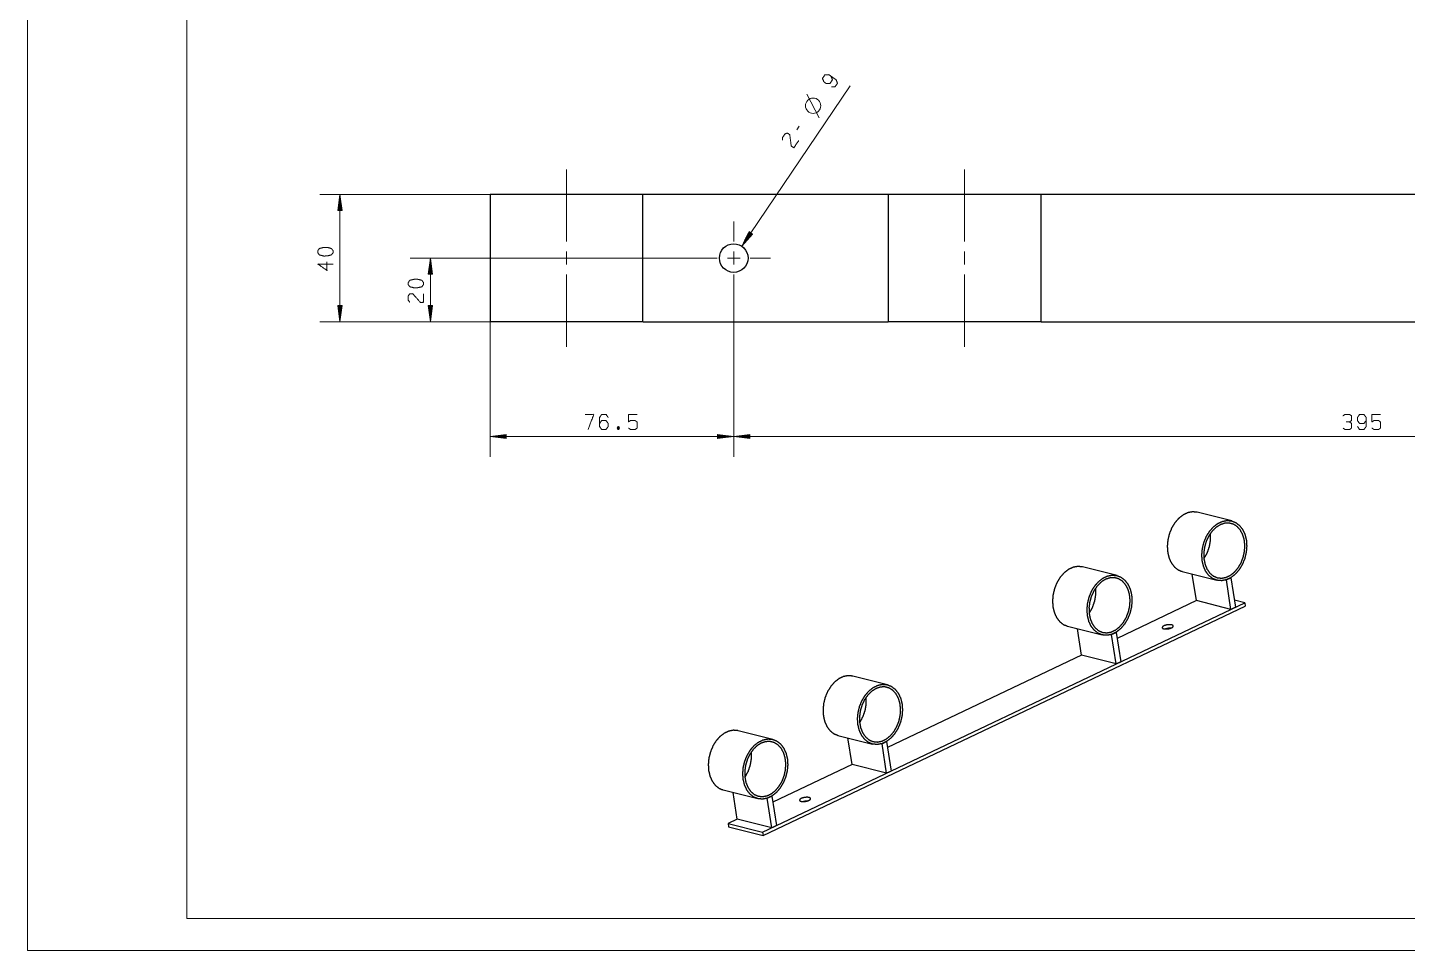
# Model space of a CAD drawing. Header units: millimetres. Extents: x 0 to 420, y 0 to 297.
# Drawn here: x 0 to 216.7, y 0 to 144.9 of the extents above; entities that cross this region are included whole.
import ezdxf

# ---------------------------------------------------------------- set-up
doc = ezdxf.new("R2010")
doc.units = ezdxf.units.MM
doc.layers.add('101', color=7, linetype='Continuous', true_color=0xffffff)

msp = doc.modelspace()

# ---------------------------------------------------------------- linework, layer by layer
at = {"layer": '101', "color": 133, "linetype": 'Continuous', "lineweight": 18}
for p, q in [((0, 297), (0, 0)), ((25, 292), (25, 5)), ((25, 5), (415, 5)), ((0, 0), (420, 0))]:
    msp.add_line(p, q, dxfattribs=at)
at = {"layer": '101', "color": 22, "linetype": 'Continuous', "lineweight": 18}
for p, q in [((112.15, 110.58), (129.16, 135.75)), ((72.63, 118.71), (45.87, 118.71)), ((49.05, 118.71), (48.71, 116.17)), ((48.87, 116.17), (48.87, 117.36)), ((48.92, 116.17), (48.92, 117.75)), ((48.97, 116.17), (48.97, 118.13)), ((49.02, 116.17), (49.02, 118.52)), ((49.05, 98.71), (49.05, 118.71)), ((49.38, 116.17), (49.05, 118.71)), ((49.07, 116.17), (49.07, 118.52)), ((49.12, 116.17), (49.12, 118.13)), ((49.18, 116.17), (49.18, 117.75)), ((49.23, 116.17), (49.23, 117.36)), ((48.71, 116.17), (49.38, 116.17)), ((48.72, 116.17), (48.72, 116.2)), ((48.72, 116.17), (48.72, 116.2)), ((48.77, 116.17), (48.77, 116.59)), ((48.82, 116.17), (48.82, 116.98)), ((49.28, 116.17), (49.28, 116.98)), ((49.33, 116.17), (49.33, 116.59)), ((49.38, 116.17), (49.38, 116.2)), ((49.38, 116.17), (49.38, 116.2)), ((113.29, 112.87), (112.15, 110.58)), ((113.55, 112.7), (112.23, 110.75)), ((113.59, 112.67), (112.27, 110.72)), ((113.5, 112.72), (112.41, 111.1)), ((113.46, 112.75), (112.58, 111.45)), ((113.42, 112.78), (112.75, 111.8)), ((113.38, 112.81), (112.93, 112.14)), ((113.34, 112.84), (113.1, 112.49)), ((113.29, 112.87), (113.28, 112.84)), ((113.29, 112.87), (113.28, 112.84)), ((113.84, 112.49), (113.29, 112.87)), ((112.15, 110.58), (113.84, 112.49)), ((113.63, 112.64), (112.53, 111.01)), ((113.67, 112.61), (112.79, 111.31)), ((113.71, 112.58), (113.05, 111.6)), ((113.76, 112.55), (113.31, 111.89)), ((113.8, 112.52), (113.57, 112.18)), ((113.84, 112.5), (113.82, 112.47)), ((113.84, 112.5), (113.82, 112.47)), ((105.12, 108.71), (60.08, 108.71)), ((63.25, 108.71), (62.92, 106.17)), ((63.23, 106.17), (63.23, 108.52)), ((63.59, 106.17), (63.25, 108.71)), ((63.25, 98.71), (63.25, 108.71)), ((63.28, 106.17), (63.28, 108.52)), ((62.92, 106.17), (62.92, 106.2)), ((62.92, 106.17), (62.92, 106.2)), ((62.92, 106.17), (63.59, 106.17)), ((62.97, 106.17), (62.97, 106.59)), ((63.02, 106.17), (63.02, 106.98)), ((63.07, 106.17), (63.07, 107.36)), ((63.13, 106.17), (63.13, 107.75)), ((63.18, 106.17), (63.18, 108.13)), ((63.33, 106.17), (63.33, 108.13)), ((63.38, 106.17), (63.38, 107.75)), ((63.43, 106.17), (63.43, 107.36)), ((63.48, 106.17), (63.48, 106.98)), ((63.53, 106.17), (63.53, 106.59)), ((63.58, 106.17), (63.58, 106.2)), ((63.58, 106.17), (63.58, 106.2)), ((110.88, 102.95), (110.88, 77.52)), ((110.88, 102.95), (110.88, 77.52)), ((48.71, 101.25), (49.05, 98.71)), ((49.38, 101.25), (48.71, 101.25)), ((48.72, 101.25), (48.72, 101.22)), ((48.72, 101.25), (48.72, 101.22)), ((48.77, 101.25), (48.77, 100.84)), ((48.82, 101.25), (48.82, 100.45)), ((48.87, 101.25), (48.87, 100.06)), ((48.92, 101.25), (48.92, 99.68)), ((48.97, 101.25), (48.97, 99.29)), ((49.02, 101.25), (49.02, 98.91)), ((49.05, 98.71), (49.38, 101.25)), ((49.07, 101.25), (49.07, 98.91)), ((49.12, 101.25), (49.12, 99.29)), ((49.18, 101.25), (49.18, 99.68)), ((49.23, 101.25), (49.23, 100.06)), ((49.28, 101.25), (49.28, 100.45)), ((49.33, 101.25), (49.33, 100.84)), ((49.38, 101.25), (49.38, 101.22)), ((49.38, 101.25), (49.38, 101.22)), ((62.92, 101.25), (63.25, 98.71)), ((63.59, 101.25), (62.92, 101.25)), ((62.92, 101.25), (62.92, 101.22)), ((62.92, 101.25), (62.92, 101.22)), ((62.97, 101.25), (62.97, 100.84)), ((63.02, 101.25), (63.02, 100.45)), ((63.07, 101.25), (63.07, 100.06)), ((63.13, 101.25), (63.13, 99.68)), ((63.18, 101.25), (63.18, 99.29)), ((63.23, 101.25), (63.23, 98.91)), ((63.25, 98.71), (63.59, 101.25)), ((63.28, 101.25), (63.28, 98.91)), ((63.33, 101.25), (63.33, 99.29)), ((63.38, 101.25), (63.38, 99.68)), ((63.43, 101.25), (63.43, 100.06)), ((63.48, 101.25), (63.48, 100.45)), ((63.53, 101.25), (63.53, 100.84)), ((63.58, 101.25), (63.58, 101.22)), ((63.58, 101.25), (63.58, 101.22)), ((72.63, 98.71), (45.87, 98.71)), ((72.63, 98.71), (60.08, 98.71)), ((72.63, 98.71), (72.63, 77.52)), ((75.17, 81.03), (72.63, 80.7)), ((72.63, 80.7), (75.17, 80.36)), ((72.63, 80.7), (110.88, 80.7)), ((75.17, 80.72), (72.83, 80.72)), ((75.17, 80.67), (72.83, 80.67)), ((75.17, 80.77), (73.21, 80.77)), ((75.17, 80.62), (73.21, 80.62)), ((75.17, 80.82), (73.6, 80.82)), ((75.17, 80.57), (73.6, 80.57)), ((75.17, 80.87), (73.99, 80.87)), ((75.17, 80.52), (73.99, 80.52)), ((75.17, 80.93), (74.37, 80.93)), ((75.17, 80.47), (74.37, 80.47)), ((75.17, 80.98), (74.76, 80.98)), ((75.17, 80.42), (74.76, 80.42)), ((75.17, 81.03), (75.14, 81.03)), ((75.17, 81.03), (75.14, 81.03)), ((75.17, 80.37), (75.14, 80.37)), ((75.17, 80.37), (75.14, 80.37)), ((75.17, 80.36), (75.17, 81.03)), ((110.88, 80.7), (108.34, 81.03)), ((108.34, 81.03), (108.38, 81.03)), ((108.34, 81.03), (108.38, 81.03)), ((108.34, 81.03), (108.34, 80.36)), ((108.34, 80.98), (108.76, 80.98)), ((108.34, 80.93), (109.15, 80.93)), ((108.34, 80.87), (109.53, 80.87)), ((108.34, 80.82), (109.92, 80.82)), ((108.34, 80.77), (110.31, 80.77)), ((108.34, 80.72), (110.69, 80.72)), ((108.34, 80.36), (110.88, 80.7)), ((108.34, 80.67), (110.69, 80.67)), ((108.34, 80.62), (110.31, 80.62)), ((108.34, 80.57), (109.92, 80.57)), ((108.34, 80.52), (109.53, 80.52)), ((108.34, 80.47), (109.15, 80.47)), ((108.34, 80.42), (108.76, 80.42)), ((108.34, 80.37), (108.38, 80.37)), ((108.34, 80.37), (108.38, 80.37)), ((113.42, 81.03), (110.88, 80.7)), ((110.88, 80.7), (308.38, 80.7)), ((110.88, 80.7), (113.42, 80.36)), ((113.42, 80.72), (111.08, 80.72)), ((113.42, 80.67), (111.08, 80.67)), ((113.42, 80.77), (111.46, 80.77)), ((113.42, 80.62), (111.46, 80.62)), ((113.42, 80.82), (111.85, 80.82)), ((113.42, 80.57), (111.85, 80.57)), ((113.42, 80.87), (112.24, 80.87)), ((113.42, 80.52), (112.24, 80.52)), ((113.42, 80.93), (112.62, 80.93)), ((113.42, 80.47), (112.62, 80.47)), ((113.42, 80.98), (113.01, 80.98)), ((113.42, 80.42), (113.01, 80.42)), ((113.42, 81.03), (113.39, 81.03)), ((113.42, 81.03), (113.39, 81.03)), ((113.42, 80.37), (113.39, 80.37)), ((113.42, 80.37), (113.39, 80.37)), ((113.42, 80.36), (113.42, 81.03))]:
    msp.add_line(p, q, dxfattribs=at)
at = {"layer": '101', "color": 72, "linetype": 'Continuous', "lineweight": 18}
for p, q in [((124.28, 130.75), (122.37, 134.45)), ((121.16, 129.43), (120.79, 128.87)), ((92.68, 82.24), (92.84, 81.81))]:
    msp.add_line(p, q, dxfattribs=at)
at = {"layer": '101', "color": 163, "linetype": 'Continuous', "lineweight": 25}
for p, q in [((72.63, 118.71), (72.63, 98.71)), ((96.63, 98.71), (96.63, 118.71)), ((135.14, 118.71), (96.64, 118.71)), ((135.13, 118.71), (135.13, 98.71)), ((159.13, 98.71), (159.13, 118.71)), ((260.13, 118.71), (159.14, 118.71)), ((96.64, 98.71), (135.14, 98.71)), ((159.14, 98.71), (260.13, 98.71)), ((189.07, 67.44), (183.65, 68.8)), ((171.06, 58.86), (165.63, 60.22)), ((181.31, 59.49), (186.74, 58.12)), ((183.52, 54.92), (182.87, 59.09)), ((188.23, 58.17), (188.95, 58.52)), ((188.95, 58.52), (188.92, 58.52)), ((188.95, 58.52), (189.66, 53.9)), ((188.23, 58.17), (188.19, 58.18)), ((188.94, 53.55), (188.23, 58.17)), ((115.42, 18.57), (191.11, 54.58)), ((183.52, 54.92), (171.08, 49)), ((188.94, 53.55), (183.52, 54.92)), ((191.11, 54.58), (189.5, 54.99)), ((191.11, 54.58), (191.19, 54.03)), ((115.51, 18.02), (191.19, 54.03)), ((189.66, 53.9), (188.94, 53.55)), ((163.29, 50.91), (168.72, 49.55)), ((165.5, 46.34), (164.85, 50.52)), ((170.21, 49.6), (170.93, 49.94)), ((170.93, 49.94), (170.9, 49.95)), ((170.93, 49.94), (171.64, 45.32)), ((170.21, 49.6), (170.17, 49.61)), ((170.92, 44.98), (170.21, 49.6)), ((165.5, 46.34), (135.04, 31.85)), ((170.92, 44.98), (165.5, 46.34)), ((171.64, 45.32), (170.92, 44.98)), ((135.02, 41.71), (129.59, 43.07)), ((117, 33.14), (111.57, 34.5)), ((127.25, 33.76), (132.68, 32.4)), ((129.46, 29.19), (128.81, 33.37)), ((134.17, 32.45), (134.89, 32.79)), ((134.89, 32.79), (134.86, 32.8)), ((134.89, 32.79), (135.61, 28.17)), ((134.17, 32.45), (134.13, 32.46)), ((134.89, 27.83), (134.17, 32.45)), ((129.46, 29.19), (117.02, 23.27)), ((134.89, 27.83), (129.46, 29.19)), ((135.61, 28.17), (134.89, 27.83)), ((109.23, 25.19), (114.66, 23.83)), ((111.44, 20.62), (110.79, 24.8)), ((116.15, 23.88), (116.11, 23.89)), ((116.15, 23.88), (116.87, 24.22)), ((116.87, 19.26), (116.15, 23.88)), ((116.87, 24.22), (116.84, 24.23)), ((116.87, 24.22), (117.59, 19.6)), ((111.44, 20.62), (110, 19.93)), ((110, 19.93), (115.42, 18.57)), ((110, 19.93), (110.08, 19.38)), ((116.87, 19.26), (111.44, 20.62)), ((117.59, 19.6), (116.87, 19.26)), ((110.08, 19.38), (115.51, 18.02)), ((115.42, 18.57), (115.51, 18.02))]:
    msp.add_line(p, q, dxfattribs=at)
at = {"layer": '101', "color": 151, "linetype": 'Continuous', "lineweight": 18}
for p, q in [((110.88, 111.3), (110.88, 114.48)), ((84.63, 109.72), (84.63, 107.71)), ((108.29, 108.71), (105.12, 108.71)), ((109.88, 108.71), (111.89, 108.71)), ((110.88, 107.71), (110.88, 109.72)), ((113.48, 108.71), (116.65, 108.71)), ((147.13, 109.72), (147.13, 107.71)), ((110.88, 106.12), (110.88, 102.95))]:
    msp.add_line(p, q, dxfattribs=at)
at = {"layer": '101', "color": 72, "linetype": 'Continuous', "lineweight": 18}
msp.add_circle((123.34, 132.64), 1.2, dxfattribs=at)
at = {"layer": '101', "color": 163, "linetype": 'Continuous', "lineweight": 25}
msp.add_circle((110.88, 108.71), 2.25, dxfattribs=at)
at = {"layer": '101', "color": 72, "linetype": 'Continuous', "lineweight": 18}
for points, knots in [([(126.21, 135.6), (126.78, 135.59), (127.17, 136.17), (126.96, 136.71), (125.78, 137.51), (125.2, 137.5), (124.81, 136.93), (125.03, 136.4), (125.41, 136.11), (125.99, 136.13), (126.38, 136.7), (126.17, 137.24)], [0, 0, 0.076856, 0.169524, 0.247728, 0.439297, 0.5175, 0.610169, 0.687024, 0.750924, 0.829127, 0.921796, 1, 1]), ([(118.54, 127.24), (118.53, 127.63), (118.91, 128.2), (119.29, 128.35), (119.68, 128.09), (119.91, 126.29), (120.32, 126.04), (121.07, 127.15)], [0, 0, 0.069691, 0.192977, 0.265273, 0.350226, 0.674739, 0.759752, 1, 1]), ([(47.96, 109.88), (47.71, 110.22), (47.01, 110.39), (46.53, 110.39), (45.81, 110.22), (45.58, 109.88), (45.58, 109.54), (45.81, 109.21), (46.53, 109.03), (47.01, 109.05), (47.71, 109.21), (47.96, 109.54), (47.96, 109.88)], [0, 0, 0.067525, 0.183971, 0.260584, 0.380943, 0.446141, 0.500306, 0.565504, 0.685863, 0.762528, 0.87831, 0.945835, 1, 1]), ([(47.01, 108.12), (47.01, 106.77), (45.58, 107.78), (47.96, 107.78)], [0, 0, 0.245869, 0.565295, 1, 1]), ([(62.16, 104.88), (61.91, 105.22), (61.21, 105.39), (60.73, 105.39), (60.01, 105.22), (59.78, 104.88), (59.78, 104.54), (60.01, 104.21), (60.73, 104.03), (61.21, 104.05), (61.91, 104.21), (62.16, 104.54), (62.16, 104.88)], [0, 0, 0.067526, 0.183971, 0.260584, 0.380943, 0.446142, 0.500306, 0.565505, 0.685864, 0.762529, 0.87831, 0.945835, 1, 1]), ([(60.01, 101.77), (59.78, 102.09), (59.78, 102.78), (60.01, 103.12), (60.48, 103.12), (61.68, 101.75), (62.16, 101.77), (62.16, 103.12)], [0, 0, 0.069693, 0.192978, 0.265274, 0.350228, 0.674741, 0.759753, 1, 1]), ([(88.04, 81.79), (88.89, 84.16), (87.54, 84.16)], [0, 0, 0.652471, 1, 1]), ([(89.82, 82.74), (90.14, 83.21), (90.83, 83.21), (91.16, 82.74), (91.16, 82.26), (90.83, 81.79), (90.14, 81.79), (89.82, 82.26), (89.82, 83.69), (90.14, 84.16), (90.83, 84.16), (91.16, 83.69)], [0, 0, 0.076963, 0.169762, 0.248074, 0.312018, 0.39033, 0.483129, 0.560092, 0.751926, 0.828889, 0.921688, 1, 1]), ([(94.35, 82.01), (94.69, 81.79), (95.38, 81.79), (95.72, 82.01), (95.72, 82.96), (95.38, 83.21), (94.69, 83.21), (94.35, 82.99), (94.35, 84.16), (95.72, 84.16)], [0, 0, 0.062228, 0.168343, 0.230571, 0.376816, 0.441265, 0.547381, 0.609609, 0.79049, 1, 1]), ([(207.56, 82.99), (207.9, 83.21), (207.9, 83.94), (207.56, 84.16), (206.87, 84.16), (206.54, 83.94)], [0, 0, 0.153872, 0.429851, 0.583723, 0.846122, 1, 1]), ([(206.56, 82.01), (206.87, 81.79), (207.56, 81.79), (207.9, 82.01), (207.9, 82.74), (207.56, 82.99), (207.05, 82.99)], [0, 0, 0.124124, 0.343692, 0.472448, 0.70338, 0.836733, 1, 1]), ([(208.83, 82.26), (209.15, 81.79), (209.84, 81.79), (210.18, 82.26), (210.18, 83.69), (209.84, 84.16), (209.15, 84.16), (208.83, 83.69), (208.81, 83.21), (209.15, 82.74), (209.84, 82.74), (210.18, 83.21)], [0, 0, 0.076857, 0.169525, 0.247729, 0.439296, 0.5175, 0.610168, 0.687024, 0.750924, 0.829128, 0.921796, 1, 1]), ([(211.09, 82.01), (211.43, 81.79), (212.12, 81.79), (212.45, 82.01), (212.45, 82.96), (212.12, 83.21), (211.43, 83.21), (211.09, 82.99), (211.09, 84.16), (212.45, 84.16)], [0, 0, 0.062227, 0.168342, 0.230571, 0.376816, 0.441267, 0.547382, 0.609609, 0.79049, 1, 1]), ([(92.68, 81.81), (92.84, 81.81), (92.93, 82.04), (92.84, 82.24), (92.68, 82.24), (92.59, 82.04), (92.68, 81.81), (92.84, 82.24)], [0, 0, 0.093979, 0.236784, 0.365955, 0.459934, 0.589107, 0.731915, 1, 1])]:
    msp.add_open_spline(points, degree=1, knots=knots, dxfattribs=at)
at = {"layer": '101', "color": 151, "linetype": 'Continuous', "lineweight": 18}
for points, knots in [([(84.63, 122.64), (84.63, 121.05), (84.63, 111.3)], [0, 0, 0.140063, 1, 1]), ([(147.13, 122.64), (147.13, 121.05), (147.13, 111.3)], [0, 0, 0.140063, 1, 1]), ([(84.63, 106.12), (84.63, 97.96), (84.63, 94.79)], [0, 0, 0.719874, 1, 1]), ([(147.13, 106.12), (147.13, 97.96), (147.13, 94.79)], [0, 0, 0.719874, 1, 1])]:
    msp.add_open_spline(points, degree=1, knots=knots, dxfattribs=at)
at = {"layer": '101', "color": 163, "linetype": 'Continuous', "lineweight": 25}
for points, knots in [([(96.63, 118.71), (96.23, 118.71), (95.03, 118.71), (93.12, 118.71), (90.63, 118.71), (87.74, 118.71), (84.63, 118.71), (81.53, 118.71), (78.63, 118.71), (77.33, 118.71), (75.11, 118.71), (73.55, 118.71), (72.74, 118.71), (72.63, 118.71)], [0, 0, 0.017037, 0.066987, 0.146447, 0.25, 0.37059, 0.5, 0.62941, 0.75, 0.804381, 0.896677, 0.96194, 0.995722, 1, 1]), ([(159.13, 118.71), (158.73, 118.71), (157.53, 118.71), (156.66, 118.71), (154.44, 118.71), (151.73, 118.71), (148.7, 118.71), (145.57, 118.71), (142.54, 118.71), (139.83, 118.71), (137.61, 118.71), (136.05, 118.71), (135.24, 118.71), (135.13, 118.71)], [0, 0, 0.017037, 0.066987, 0.103323, 0.195619, 0.308658, 0.434737, 0.565263, 0.691342, 0.804381, 0.896677, 0.96194, 0.995722, 1, 1]), ([(96.63, 98.71), (96.23, 98.71), (95.03, 98.71), (93.12, 98.71), (90.63, 98.71), (87.74, 98.71), (84.63, 98.71), (81.53, 98.71), (78.63, 98.71), (77.33, 98.71), (75.11, 98.71), (73.55, 98.71), (72.74, 98.71), (72.63, 98.71)], [0, 0, 0.017037, 0.066987, 0.146447, 0.25, 0.37059, 0.5, 0.62941, 0.75, 0.804381, 0.896677, 0.96194, 0.995722, 1, 1]), ([(159.13, 98.71), (158.73, 98.71), (158.22, 98.71), (156.66, 98.71), (154.44, 98.71), (151.73, 98.71), (148.7, 98.71), (145.57, 98.71), (142.54, 98.71), (139.83, 98.71), (137.61, 98.71), (136.05, 98.71), (135.24, 98.71), (135.13, 98.71)], [0, 0, 0.017037, 0.03806, 0.103323, 0.195619, 0.308658, 0.434737, 0.565263, 0.691342, 0.804381, 0.896677, 0.96194, 0.995722, 1, 1]), ([(183.65, 68.8), (182.93, 68.87), (182.19, 68.73), (181.46, 68.39), (180.78, 67.87), (180.17, 67.18), (179.66, 66.35), (179.28, 65.43), (179.04, 64.45), (178.95, 63.46), (179.02, 62.5)], [0, 0, 0.080506, 0.164201, 0.253425, 0.349253, 0.451514, 0.55904, 0.669964, 0.78201, 0.892774, 1, 1]), ([(184.45, 61.13), (184.66, 60.25), (185.02, 59.47), (185.51, 58.84), (186.1, 58.38), (186.77, 58.12), (187.49, 58.05), (188.22, 58.2), (188.95, 58.54), (189.63, 59.07), (190.23, 59.76), (190.73, 60.59), (191.11, 61.5), (191.34, 62.48), (191.43, 63.47), (191.37, 64.43), (191.15, 65.31), (190.79, 66.09), (190.3, 66.72), (189.71, 67.18), (189.04, 67.44), (188.32, 67.51), (187.59, 67.36), (186.86, 67.02), (186.19, 66.49), (185.58, 65.8), (185.08, 64.97), (184.7, 64.05), (184.47, 63.08), (184.38, 62.09), (184.45, 61.13)], [0, 0, 0.035105, 0.067987, 0.098613, 0.127375, 0.155091, 0.182859, 0.211761, 0.24258, 0.27567, 0.31096, 0.348044, 0.38628, 0.424891, 0.463054, 0.5, 0.535104, 0.567987, 0.598613, 0.627375, 0.655091, 0.682859, 0.711761, 0.74258, 0.77567, 0.810959, 0.848044, 0.88628, 0.924891, 0.963054, 1, 1]), ([(187.28, 66.84), (187.97, 67.07), (188.67, 67.1), (189.33, 66.93), (189.92, 66.56), (190.41, 66.02), (190.79, 65.32), (191.04, 64.51), (191.14, 63.61), (191.08, 62.68), (190.88, 61.75), (190.54, 60.87), (190.08, 60.07), (189.51, 59.41), (188.87, 58.9), (188.19, 58.58), (187.49, 58.45), (186.81, 58.52), (186.18, 58.79), (185.63, 59.25), (185.19, 59.87), (184.88, 60.63), (184.71, 61.49), (184.68, 62.41), (184.81, 63.35), (185.08, 64.26), (185.49, 65.1), (186, 65.83), (186.61, 66.42), (187.28, 66.84)], [0, 0, 0.030781, 0.059907, 0.088457, 0.117679, 0.148627, 0.181903, 0.21761, 0.255422, 0.294703, 0.334625, 0.374283, 0.412803, 0.449455, 0.483768, 0.51565, 0.545492, 0.574175, 0.602909, 0.632887, 0.664956, 0.699464, 0.736287, 0.774927, 0.814639, 0.854543, 0.893735, 0.931399, 0.966919, 1, 1]), ([(185.68, 65.41), (185.7, 64.4), (185.53, 63.38), (185.19, 62.39), (184.7, 61.51)], [0, 0, 0.246609, 0.500004, 0.753399, 1, 1]), ([(179.02, 62.5), (179.23, 61.62), (179.59, 60.85), (180.07, 60.22), (180.65, 59.76), (181.31, 59.49)], [0, 0, 0.226176, 0.43818, 0.63576, 0.82133, 1, 1]), ([(165.63, 60.22), (164.91, 60.29), (164.17, 60.16), (163.44, 59.82), (162.76, 59.29), (162.15, 58.6), (161.64, 57.78), (161.26, 56.85), (161.02, 55.88), (160.93, 54.88), (161, 53.92)], [0, 0, 0.080506, 0.1642, 0.253424, 0.349252, 0.451513, 0.55904, 0.669964, 0.78201, 0.892774, 1, 1]), ([(166.43, 52.56), (166.64, 51.67), (167, 50.9), (167.49, 50.27), (168.08, 49.81), (168.75, 49.54), (169.47, 49.48), (170.21, 49.62), (170.93, 49.97), (171.61, 50.5), (172.21, 51.19), (172.71, 52.01), (173.09, 52.93), (173.33, 53.91), (173.41, 54.89), (173.35, 55.85), (173.13, 56.74), (172.77, 57.51), (172.28, 58.14), (171.69, 58.6), (171.02, 58.87), (170.3, 58.93), (169.57, 58.79), (168.84, 58.44), (168.17, 57.91), (167.56, 57.22), (167.06, 56.4), (166.69, 55.48), (166.45, 54.5), (166.36, 53.52), (166.43, 52.56)], [0, 0, 0.035104, 0.067987, 0.098613, 0.127375, 0.155091, 0.182859, 0.21176, 0.24258, 0.27567, 0.31096, 0.348044, 0.38628, 0.424891, 0.463054, 0.5, 0.535104, 0.567987, 0.598613, 0.627375, 0.655091, 0.682859, 0.71176, 0.74258, 0.77567, 0.81096, 0.848044, 0.88628, 0.924891, 0.963054, 1, 1]), ([(169.26, 58.27), (169.96, 58.5), (170.65, 58.53), (171.31, 58.35), (171.9, 57.99), (172.39, 57.44), (172.77, 56.75), (173.02, 55.93), (173.12, 55.04), (173.07, 54.1), (172.86, 53.17), (172.52, 52.29), (172.06, 51.5), (171.49, 50.83), (170.85, 50.33), (170.17, 50), (169.47, 49.87), (168.79, 49.94), (168.16, 50.22), (167.61, 50.67), (167.17, 51.3), (166.86, 52.06), (166.69, 52.92), (166.66, 53.84), (166.79, 54.78), (167.06, 55.69), (167.47, 56.53), (167.99, 57.26), (168.59, 57.85), (169.26, 58.27)], [0, 0, 0.030781, 0.059907, 0.088456, 0.117679, 0.148627, 0.181903, 0.21761, 0.255421, 0.294702, 0.334624, 0.374283, 0.412803, 0.449454, 0.483767, 0.51565, 0.545492, 0.574175, 0.602909, 0.632887, 0.664956, 0.699464, 0.736286, 0.774927, 0.814639, 0.854543, 0.893735, 0.931399, 0.966919, 1, 1]), ([(167.66, 56.83), (167.68, 55.83), (167.51, 54.8), (167.17, 53.82), (166.68, 52.94)], [0, 0, 0.246609, 0.500004, 0.753398, 1, 1]), ([(161, 53.92), (161.22, 53.04), (161.57, 52.27), (162.05, 51.64), (162.63, 51.18), (163.29, 50.91)], [0, 0, 0.226176, 0.438182, 0.635762, 0.821332, 1, 1]), ([(179.67, 51.11), (179.88, 51.01), (179.89, 50.86), (179.71, 50.69), (179.36, 50.55), (178.94, 50.47), (178.54, 50.47), (178.25, 50.54), (178.13, 50.68), (178.22, 50.84), (178.49, 51), (178.89, 51.11), (179.31, 51.15), (179.67, 51.11)], [0, 0, 0.058554, 0.096784, 0.158734, 0.250952, 0.357864, 0.458303, 0.533381, 0.577221, 0.623621, 0.701915, 0.803978, 0.910333, 1, 1]), ([(179.49, 50.59), (179.06, 50.57), (178.64, 50.46)], [0, 0, 0.5, 1, 1]), ([(129.59, 43.07), (128.87, 43.14), (128.13, 43.01), (127.4, 42.67), (126.72, 42.14), (126.11, 41.45), (125.61, 40.63), (125.22, 39.7), (124.98, 38.73), (124.9, 37.73), (124.96, 36.77)], [0, 0, 0.080506, 0.1642, 0.253424, 0.349252, 0.451513, 0.559039, 0.669964, 0.782009, 0.892774, 1, 1]), ([(130.39, 35.41), (130.61, 34.52), (130.97, 33.75), (131.45, 33.12), (132.04, 32.66), (132.71, 32.39), (133.43, 32.33), (134.17, 32.47), (134.89, 32.82), (135.57, 33.35), (136.17, 34.04), (136.67, 34.86), (137.05, 35.78), (137.29, 36.76), (137.37, 37.74), (137.31, 38.7), (137.09, 39.59), (136.73, 40.36), (136.24, 40.99), (135.65, 41.45), (134.99, 41.72), (134.27, 41.78), (133.53, 41.64), (132.81, 41.29), (132.13, 40.76), (131.53, 40.07), (131.02, 39.25), (130.65, 38.33), (130.41, 37.35), (130.32, 36.37), (130.39, 35.41)], [0, 0, 0.035104, 0.067987, 0.098613, 0.127375, 0.155091, 0.182859, 0.21176, 0.24258, 0.27567, 0.31096, 0.348044, 0.38628, 0.42489, 0.463054, 0.5, 0.535104, 0.567987, 0.598613, 0.627375, 0.655091, 0.682858, 0.71176, 0.74258, 0.77567, 0.81096, 0.848044, 0.88628, 0.92489, 0.963054, 1, 1]), ([(133.22, 41.12), (133.92, 41.35), (134.61, 41.38), (135.27, 41.2), (135.86, 40.84), (136.36, 40.29), (136.74, 39.6), (136.98, 38.78), (137.08, 37.89), (137.03, 36.95), (136.83, 36.02), (136.48, 35.14), (136.02, 34.35), (135.46, 33.69), (134.81, 33.18), (134.13, 32.85), (133.43, 32.72), (132.75, 32.79), (132.12, 33.07), (131.58, 33.53), (131.13, 34.15), (130.82, 34.91), (130.65, 35.77), (130.62, 36.69), (130.75, 37.63), (131.03, 38.54), (131.43, 39.38), (131.95, 40.11), (132.55, 40.7), (133.22, 41.12)], [0, 0, 0.030782, 0.059907, 0.088456, 0.117679, 0.148627, 0.181903, 0.21761, 0.255422, 0.294702, 0.334625, 0.374283, 0.412803, 0.449455, 0.483767, 0.51565, 0.545492, 0.574175, 0.602909, 0.632887, 0.664956, 0.699464, 0.736287, 0.774927, 0.814639, 0.854543, 0.893735, 0.931399, 0.966919, 1, 1]), ([(131.62, 39.69), (131.64, 38.68), (131.47, 37.65), (131.13, 36.67), (130.65, 35.79)], [0, 0, 0.246608, 0.500004, 0.753398, 1, 1]), ([(124.96, 36.77), (125.18, 35.89), (125.53, 35.12), (126.01, 34.49), (126.59, 34.03), (127.25, 33.76)], [0, 0, 0.226176, 0.438181, 0.635762, 0.821332, 1, 1]), ([(111.57, 34.5), (110.85, 34.57), (110.11, 34.43), (109.38, 34.09), (108.7, 33.57), (108.09, 32.88), (107.59, 32.05), (107.21, 31.13), (106.96, 30.15), (106.88, 29.16), (106.94, 28.2)], [0, 0, 0.080505, 0.1642, 0.253424, 0.349252, 0.451513, 0.55904, 0.669964, 0.78201, 0.892774, 1, 1]), ([(112.37, 26.83), (112.59, 25.95), (112.95, 25.17), (113.43, 24.54), (114.02, 24.08), (114.69, 23.82), (115.41, 23.75), (116.15, 23.9), (116.87, 24.24), (117.55, 24.77), (118.15, 25.46), (118.65, 26.29), (119.03, 27.21), (119.27, 28.18), (119.36, 29.17), (119.29, 30.13), (119.07, 31.01), (118.71, 31.79), (118.23, 32.42), (117.64, 32.88), (116.97, 33.14), (116.25, 33.21), (115.51, 33.06), (114.79, 32.72), (114.11, 32.19), (113.51, 31.5), (113.01, 30.67), (112.63, 29.76), (112.39, 28.78), (112.3, 27.79), (112.37, 26.83)], [0, 0, 0.035104, 0.067987, 0.098613, 0.127375, 0.155091, 0.182859, 0.21176, 0.24258, 0.27567, 0.31096, 0.348044, 0.38628, 0.42489, 0.463054, 0.5, 0.535104, 0.567987, 0.598613, 0.627375, 0.655091, 0.682859, 0.71176, 0.74258, 0.77567, 0.81096, 0.848044, 0.88628, 0.92489, 0.963054, 1, 1]), ([(115.2, 32.55), (115.9, 32.77), (116.59, 32.8), (117.25, 32.63), (117.84, 32.26), (118.34, 31.72), (118.72, 31.02), (118.96, 30.21), (119.06, 29.31), (119.01, 28.38), (118.81, 27.45), (118.47, 26.57), (118, 25.78), (117.44, 25.11), (116.8, 24.6), (116.11, 24.28), (115.41, 24.15), (114.73, 24.22), (114.1, 24.49), (113.56, 24.95), (113.12, 25.57), (112.8, 26.33), (112.63, 27.19), (112.61, 28.11), (112.73, 29.05), (113.01, 29.96), (113.41, 30.8), (113.93, 31.54), (114.53, 32.13), (115.2, 32.55)], [0, 0, 0.030781, 0.059907, 0.088456, 0.117679, 0.148627, 0.181903, 0.21761, 0.255422, 0.294702, 0.334625, 0.374283, 0.412803, 0.449454, 0.483767, 0.51565, 0.545491, 0.574175, 0.602909, 0.632887, 0.664956, 0.699464, 0.736286, 0.774927, 0.814639, 0.854543, 0.893735, 0.931399, 0.966919, 1, 1]), ([(113.6, 31.11), (113.62, 30.1), (113.45, 29.08), (113.12, 28.1), (112.63, 27.21)], [0, 0, 0.246609, 0.500004, 0.753398, 1, 1]), ([(106.94, 28.2), (107.16, 27.32), (107.51, 26.55), (107.99, 25.92), (108.57, 25.46), (109.23, 25.19)], [0, 0, 0.226176, 0.43818, 0.63576, 0.82133, 1, 1]), ([(122.73, 24.02), (122.94, 23.91), (122.95, 23.76), (122.77, 23.6), (122.42, 23.46), (122, 23.38), (121.6, 23.37), (121.31, 23.45), (121.19, 23.58), (121.28, 23.74), (121.55, 23.9), (121.95, 24.01), (122.37, 24.05), (122.73, 24.02)], [0, 0, 0.058554, 0.096784, 0.158733, 0.250952, 0.357867, 0.458304, 0.53338, 0.57722, 0.623619, 0.701913, 0.803979, 0.910335, 1, 1]), ([(121.7, 23.37), (122.12, 23.47), (122.55, 23.5)], [0, 0, 0.500006, 1, 1])]:
    msp.add_open_spline(points, degree=1, knots=knots, dxfattribs=at)

doc.saveas('drawing.dxf')
